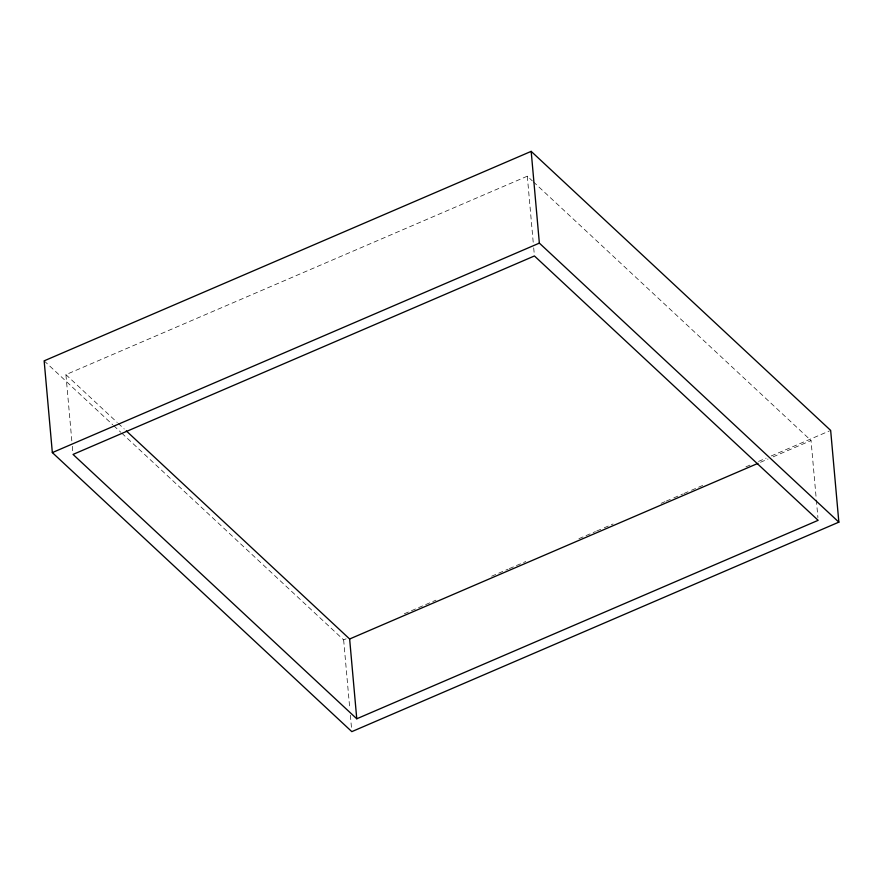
<?xml version="1.0" encoding="UTF-8"?>
<svg xmlns="http://www.w3.org/2000/svg" width="883" height="883" viewBox="0 0 883 883"><rect width="100%" height="100%" fill="white"/><g stroke="black" fill="none" stroke-linecap="round" stroke-linejoin="round"><path stroke-width="0.66" stroke-dasharray="4.42 3.31" d="M71.832 440.904L65.916 374.646L527.306 176.192L532.339 180.883M121.799 433.189L343.642 639.877L346.169 638.795M404.359 613.762L435.981 600.164M491.643 576.224L508.089 569.149M509.348 568.608L525.793 561.533M578.928 538.674L595.374 531.61M596.632 531.058L602.957 528.343M604.226 527.791L613.078 523.983M661.146 503.31L664.943 501.676M666.212 501.136L672.537 498.409M673.806 497.869L682.658 494.061M683.917 493.52L690.252 490.793M691.51 490.253L705.429 484.27M745.903 466.853L752.228 464.138M758.552 461.412L766.146 458.156M771.212 455.97L829.402 430.948M760.473 462.284L768.055 459.028M773.111 456.853L811.035 440.54L816.223 498.685M533.343 181.821L811.035 440.54M65.916 374.646L117.229 422.46M118.234 423.387L124.271 429.017M44.15 360.849L112.715 424.734M113.73 425.672L120.783 432.251M816.345 500.032L817.912 517.615M527.306 176.192L533.222 242.45M533.707 247.858L534.303 254.624M343.642 639.877L349.745 708.354M350.363 715.197L351.577 728.894M72.307 446.312L72.792 451.721"/><path stroke-width="1.32" d="M531.18 151.368L44.15 360.849L52.34 452.593L351.82 731.632L838.85 522.151L830.66 430.407L531.18 151.368L539.358 243.123L838.85 522.151M52.34 452.593L539.358 243.123M126.28 430.893L349.635 638.994L757.945 463.376M356.765 718.773L818.155 520.319L534.425 255.971L73.035 454.425L356.765 718.773L349.635 638.994"/></g></svg>
